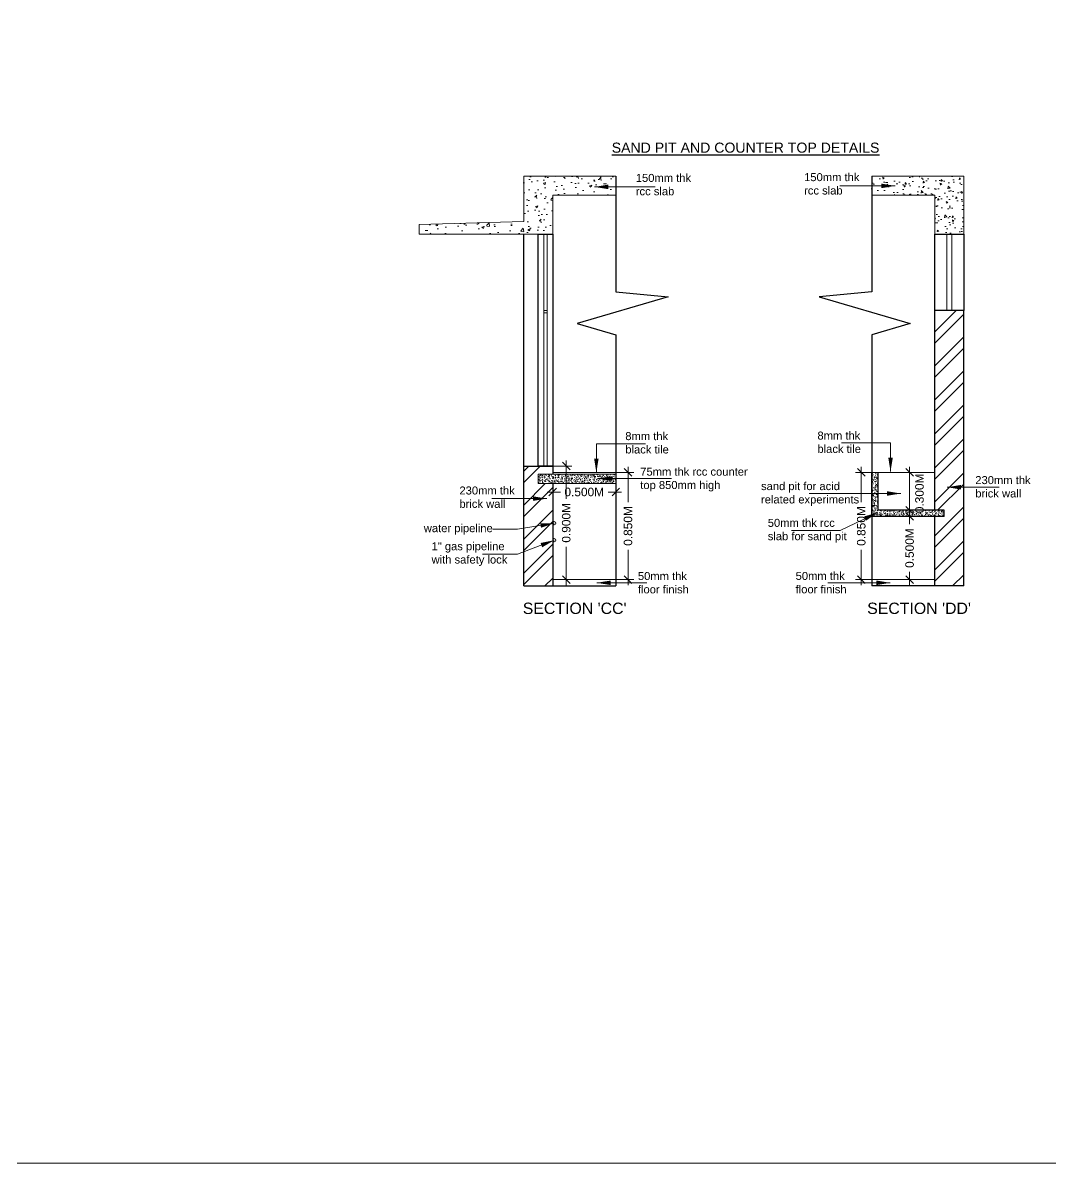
# Model space of a CAD drawing. Header units: metres. Extents: x 1608201 to 1961866, y 406505 to 647036.
# Drawn here: x 1699316 to 1707465, y 455711 to 464756 of the extents above; entities that cross this region are included whole.
import ezdxf

# ---------------------------------------------------------------- set-up
doc = ezdxf.new("R2010")
doc.units = ezdxf.units.M
doc.header["$LTSCALE"] = 1000
doc.header["$PDMODE"] = 35
doc.layers.get('Defpoints').update_dxf_attribs({"lineweight": 18})
for name, color, linetype, lineweight in [('arrow', 63, 'Continuous', 13), ('dimension', 6, 'Continuous', 13), ('flooring', 1, 'Continuous', 15), ('gas pipeline', 25, 'Continuous', 13), ('Hatch', 8, 'Continuous', 13), ('HATCH-2', 10, 'Continuous', 13), ('SLAB', 5, 'Continuous', 20), ('Tiles', 40, 'Continuous', 15), ('Ventilator', 6, 'Continuous', 18), ('Wall', 7, 'Continuous', 30), ('wall l', 7, 'Continuous', 20), ('water pipeline', 95, 'Continuous', 13), ('Window', 150, 'Continuous', 15)]:
    doc.layers.add(name, color=color, linetype=linetype, lineweight=lineweight)
doc.layers.add('sand', color=252, linetype='Continuous')
doc.layers.add('text', color=7, linetype='Continuous')
doc.styles.add('dim-stylus bt', font='arial.ttf')
doc.styles.add('L120', font='simplex.shx', dxfattribs={"height": 1})
doc.dimstyles.new('1      100 (big)', dxfattribs={"dimscale": 75, "dimtxt": 5, "dimasz": 3.5, "dimexe": 1.5, "dimexo": 2, "dimgap": 1, "dimtad": 0, "dimdec": 3, "dimlfac": 0.001, "dimzin": 0, "dimdsep": 46, "dimtxsty": 'dim-stylus bt', "dimblk": 'OBLIQUE', "dimcen": 0, "dimdle": 0.6, "dimclrd": 256, "dimclre": 7, "dimclrt": 256, "dimadec": 0, "dimazin": 0, "dimtfac": 0.7, "dimtdec": 3, "dimtofl": 0, "dimtmove": 1, "dimatfit": 3, "dimldrblk": 'OPEN90', "dimfxl": 0, "dimtolj": 1, "dimtzin": 0, "dimlwd": 15, "dimlwe": 15, "dimarcsym": 0})
doc.dimstyles.new('Tabrej', dxfattribs={"dimtxt": 0.32, "dimasz": 0.2, "dimexe": 0, "dimexo": 0.15, "dimgap": 0.09, "dimtad": 0, "dimdec": 3, "dimzin": 0, "dimdsep": 46, "dimtxsty": 'dim-stylus bt', "dimblk": 'ARCHTICK', "dimcen": 0, "dimdle": 0.05, "dimclrd": 256, "dimclre": 256, "dimclrt": 7, "dimadec": 0, "dimazin": 0, "dimtfac": 1, "dimtdec": 3, "dimtofl": 0, "dimtmove": 0, "dimatfit": 1, "dimfxl": 0, "dimtolj": 1, "dimtzin": 0, "dimlwd": -1, "dimlwe": -1, "dimarcsym": 0})
pattern_1 = [(45, (-139130.95, 4073.36), (-134.703842, 134.703842), []), (45, (-139041.14, 4073.36), (-134.703842, 134.703842), [])]

# ---------------------------------------------------------------- blocks, each defined once
blk = doc.blocks.new('_ArchTick')
at = {"color": 0, "const_width": 0.15}
blk.add_lwpolyline([(-0.5, -0.5), (0.5, 0.5)], dxfattribs=at)
blk = doc.blocks.new('_Oblique')
at = {"color": 0, "linetype": 'ByBlock', "lineweight": -2}
blk.add_line((-0.5, -0.5), (0.5, 0.5), dxfattribs=at)
blk = doc.blocks.new('*D520')
at = {"layer": 'Defpoints', "color": 0, "ltscale": 50, "transparency": 16777216}
for p in [(1704019.4, 461189.7), (1704019.4, 460339.7), (1704116.5, 460339.7)]:
    blk.add_point(p, dxfattribs=at)
at = {"layer": 'dimension', "color": 7, "lineweight": 15, "ltscale": 50, "transparency": 16777216}
for p, q in [((1704019.4, 461189.7), (1704161.5, 461189.7)), ((1704019.4, 460339.7), (1704161.5, 460339.7))]:
    blk.add_line(p, q, dxfattribs=at)
at = {"layer": 'dimension', "lineweight": 15, "ltscale": 50, "transparency": 16777216}
for p, q in [((1704116.5, 461234.7), (1704116.5, 460953.9)), ((1704116.5, 460294.7), (1704116.5, 460575.4))]:
    blk.add_line(p, q, dxfattribs=at)
at = {"layer": 'dimension', "lineweight": 15, "ltscale": 50, "transparency": 16777216, "xscale": 60, "yscale": 60, "zscale": 60}
for p, rotation in [((1704116.5, 461189.7), 90), ((1704116.5, 460339.7), 270)]:
    blk.add_blockref('_Oblique', p, dxfattribs=dict(at, rotation=rotation))
at = {"layer": 'dimension', "ltscale": 50, "transparency": 16777216, "insert": (1704116.5, 460764.7), "char_height": 67.5, "attachment_point": 5, "rotation": 90, "style": 'dim-stylus bt'}
blk.add_mtext('\\A1;0.850M', dxfattribs=at)
blk = doc.blocks.new('_Open90')
at = {"color": 0, "linetype": 'ByBlock', "lineweight": -2}
for p, q in [((0, 0), (-1, 0)), ((-0.5, 0.5), (0, 0)), ((0, 0), (-0.5, -0.5))]:
    blk.add_line(p, q, dxfattribs=at)
blk = doc.blocks.new('*D521')
at = {"layer": 'Defpoints', "color": 0, "ltscale": 50, "transparency": 16777216}
for p in [(1703519.4, 461100.7), (1704019.4, 461100.7), (1704019.4, 461034.3)]:
    blk.add_point(p, dxfattribs=at)
at = {"layer": 'dimension', "color": 7, "lineweight": 15, "ltscale": 50, "transparency": 16777216}
for p, q in [((1703519.4, 461100.7), (1703519.4, 460989.3)), ((1704019.4, 461100.7), (1704019.4, 460989.3))]:
    blk.add_line(p, q, dxfattribs=at)
at = {"layer": 'dimension', "lineweight": 15, "ltscale": 50, "transparency": 16777216}
for p, q in [((1703474.4, 461034.3), (1703580.1, 461034.3)), ((1704064.4, 461034.3), (1703958.6, 461034.3))]:
    blk.add_line(p, q, dxfattribs=at)
at = {"layer": 'dimension', "lineweight": 15, "ltscale": 50, "transparency": 16777216, "xscale": 60, "yscale": 60, "zscale": 60, "rotation": 180}
blk.add_blockref('_Oblique', (1703519.4, 461034.3), dxfattribs=at)
at = {"layer": 'dimension', "lineweight": 15, "ltscale": 50, "transparency": 16777216, "xscale": 60, "yscale": 60, "zscale": 60}
blk.add_blockref('_Oblique', (1704019.4, 461034.3), dxfattribs=at)
at = {"layer": 'dimension', "ltscale": 50, "transparency": 16777216, "insert": (1703769.4, 461034.3), "char_height": 67.5, "attachment_point": 5, "style": 'dim-stylus bt'}
blk.add_mtext('\\A1;0.500M', dxfattribs=at)
blk = doc.blocks.new('*D522')
at = {"layer": 'Defpoints', "color": 0, "ltscale": 50, "transparency": 16777216}
for p in [(1703519.4, 461239.7), (1703519.4, 460339.7), (1703626.5, 460339.7)]:
    blk.add_point(p, dxfattribs=at)
at = {"layer": 'dimension', "lineweight": 15, "ltscale": 50, "transparency": 16777216}
for p, q in [((1703626.5, 461284.7), (1703626.5, 460978.9)), ((1703626.5, 460294.7), (1703626.5, 460600.4))]:
    blk.add_line(p, q, dxfattribs=at)
at = {"layer": 'dimension', "color": 7, "lineweight": 15, "ltscale": 50, "transparency": 16777216}
for p, q in [((1703519.4, 461239.7), (1703671.5, 461239.7)), ((1703519.4, 460339.7), (1703671.5, 460339.7))]:
    blk.add_line(p, q, dxfattribs=at)
at = {"layer": 'dimension', "lineweight": 15, "ltscale": 50, "transparency": 16777216, "xscale": 60, "yscale": 60, "zscale": 60}
for p, rotation in [((1703626.5, 461239.7), 90), ((1703626.5, 460339.7), 270)]:
    blk.add_blockref('_Oblique', p, dxfattribs=dict(at, rotation=rotation))
at = {"layer": 'dimension', "ltscale": 50, "transparency": 16777216, "insert": (1703626.5, 460789.7), "char_height": 67.5, "attachment_point": 5, "rotation": 90, "style": 'dim-stylus bt'}
blk.add_mtext('\\A1;0.900M', dxfattribs=at)
blk = doc.blocks.new('*D523')
at = {"layer": 'Defpoints', "color": 0, "ltscale": 50, "transparency": 16777216}
for p in [(1705966.6, 461189.7), (1706049.3, 461189.7), (1706049.3, 460339.7)]:
    blk.add_point(p, dxfattribs=at)
at = {"layer": 'dimension', "color": 7, "lineweight": 15, "ltscale": 50, "transparency": 16777216}
for p, q in [((1706049.3, 461189.7), (1705921.6, 461189.7)), ((1706049.3, 460339.7), (1705921.6, 460339.7))]:
    blk.add_line(p, q, dxfattribs=at)
at = {"layer": 'dimension', "lineweight": 15, "ltscale": 50, "transparency": 16777216}
for p, q in [((1705966.6, 461234.7), (1705966.6, 460953.9)), ((1705966.6, 460294.7), (1705966.6, 460575.4))]:
    blk.add_line(p, q, dxfattribs=at)
at = {"layer": 'dimension', "lineweight": 15, "ltscale": 50, "transparency": 16777216, "xscale": 60, "yscale": 60, "zscale": 60}
for p, rotation in [((1705966.6, 461189.7), 90), ((1705966.6, 460339.7), 270)]:
    blk.add_blockref('_Oblique', p, dxfattribs=dict(at, rotation=rotation))
at = {"layer": 'dimension', "ltscale": 50, "transparency": 16777216, "insert": (1705966.6, 460764.7), "char_height": 67.5, "attachment_point": 5, "rotation": 90, "style": 'dim-stylus bt'}
blk.add_mtext('\\A1;0.850M', dxfattribs=at)
blk = doc.blocks.new('*D524')
at = {"layer": 'Defpoints', "color": 0, "ltscale": 50, "transparency": 16777216}
for p in [(1706409.6, 460839.7), (1706350, 460339.7), (1706409.6, 460339.7)]:
    blk.add_point(p, dxfattribs=at)
at = {"layer": 'dimension', "color": 7, "lineweight": 15, "ltscale": 50, "transparency": 16777216}
for p, q in [((1706409.6, 460839.7), (1706305, 460839.7)), ((1706409.6, 460339.7), (1706305, 460339.7))]:
    blk.add_line(p, q, dxfattribs=at)
at = {"layer": 'dimension', "lineweight": 15, "ltscale": 50, "transparency": 16777216}
for p, q in [((1706350, 460884.7), (1706350, 460778.9)), ((1706350, 460294.7), (1706350, 460400.4))]:
    blk.add_line(p, q, dxfattribs=at)
at = {"layer": 'dimension', "lineweight": 15, "ltscale": 50, "transparency": 16777216, "xscale": 60, "yscale": 60, "zscale": 60}
for p, rotation in [((1706350, 460839.7), 90), ((1706350, 460339.7), 270)]:
    blk.add_blockref('_Oblique', p, dxfattribs=dict(at, rotation=rotation))
at = {"layer": 'dimension', "ltscale": 50, "transparency": 16777216, "insert": (1706350, 460589.7), "char_height": 67.5, "attachment_point": 5, "rotation": 90, "style": 'dim-stylus bt'}
blk.add_mtext('\\A1;0.500M', dxfattribs=at)
blk = doc.blocks.new('*D532')
at = {"layer": 'Defpoints', "color": 0, "ltscale": 50, "transparency": 16777216}
for p in [(1706350, 461189.7), (1706378, 461189.7), (1706378, 460889.7)]:
    blk.add_point(p, dxfattribs=at)
at = {"layer": 'dimension', "color": 7, "lineweight": 15, "ltscale": 50, "transparency": 16777216}
for p, q in [((1706378, 461189.7), (1706305, 461189.7)), ((1706378, 460889.7), (1706305, 460889.7))]:
    blk.add_line(p, q, dxfattribs=at)
at = {"layer": 'dimension', "lineweight": 15, "ltscale": 50, "transparency": 16777216}
blk.add_line((1706350, 460844.7), (1706350, 461234.7), dxfattribs=at)
at = {"layer": 'dimension', "lineweight": 15, "ltscale": 50, "transparency": 16777216, "xscale": 60, "yscale": 60, "zscale": 60}
for p, rotation in [((1706350, 461189.7), 90), ((1706350, 460889.7), 270)]:
    blk.add_blockref('_Oblique', p, dxfattribs=dict(at, rotation=rotation))
at = {"layer": 'dimension', "ltscale": 50, "transparency": 16777216, "insert": (1706428.4, 461023.6), "char_height": 67.5, "attachment_point": 5, "rotation": 90, "style": 'dim-stylus bt'}
blk.add_mtext('\\A1;0.300M', dxfattribs=at)

msp = doc.modelspace()

# ---------------------------------------------------------------- hatches: boundary and pattern name
at = {"layer": 'Hatch', "ltscale": 50}
h = msp.add_hatch(dxfattribs=at)
h.set_pattern_fill('AR-CONC', color=256, style=0)
h.set_pattern_definition([(50, (-139130.95, 4073.36), (182.184669, -15.939086), [19.05, -209.55]), (355, (-139130.95, 4073.36), (-35.242826, 191.056643), [15.24, -167.64]), (100.451, (-139115.77, 4072.03), (146.942502, 175.116688), [16.19, -178.09]), (46.1842, (-139130.95, 4124.16), (271.07904, -42.042328), [28.575, -314.325]), (96.6356, (-139108.36, 4120.65), (237.404234, 247.425556), [24.285, -267.135]), (351.184, (-139130.95, 4124.16), (237.404606, 247.425118), [22.86, -251.46]), (21, (-139105.55, 4111.46), (151.61488, -102.265519), [19.05, -209.55]), (326, (-139105.55, 4111.46), (61.802028, 184.187966), [15.24, -167.64]), (71.4514, (-139092.91, 4102.93), (213.41649, 81.922858), [16.19, -178.09]), (37.5, (-139130.95, 4073.356), (3.0886033, 84.5550389), [0, -165.608, 0, -170.18, 0, -168.275]), (7.5, (-139130.95, 4073.36), (66.8196625, 100.180575), [0, -97.028, 0, -161.798, 0, -64.135]), (327.5, (-139187.59, 4073.356), (135.5905952, -5.728744), [0, -63.5, 0, -198.12, 0, -262.89]), (317.5, (-139212.99, 4073.36), (148.1291814, 25.426491), [0, -82.55, 0, -131.572, 0, -186.69])])
h.paths.add_polyline_path([(1703519.3674, 463389.6825), (1704019.3674, 463389.6825), (1704019.3674, 463539.6825), (1703289.3674, 463539.6825), (1703289.3674, 463179.6825), (1702459.3674, 463154.6825), (1702459.3674, 463079.6825), (1703519.3674, 463079.6825)])
at = {"layer": 'Hatch', "ltscale": 0.05}
h = msp.add_hatch(dxfattribs=at)
h.set_pattern_fill('AR-CONC', color=256, scale=20, style=0)
h.set_pattern_definition([(130, (6072537.34, 2192663.09), (-143.4520337, -12.5504268), [14.9999997, -164.999997]), (185, (6072537.34, 2192663.09), (27.750266, 150.438424), [11.9999998, -131.9999974]), (79.5486, (6072525.38, 2192662.04), (-115.701874, 137.8879057), [12.7480378, -140.2284197]), (133.8158, (6072537.34, 2192703.09), (-213.4482056, -33.103802), [22.5, -247.499995]), (83.3644, (6072519.55, 2192700.33), (-186.9325375, 194.82357), [19.122057, -210.342596]), (188.8158, (6072537.34, 2192703.09), (-186.932385, 194.823716), [18, -197.999996]), (159, (6072517.34, 2192693.09), (-119.381408, -80.5237766), [14.9999997, -164.999997]), (214, (6072517.34, 2192693.09), (-48.6630654, 145.030006), [11.9999998, -131.9999974]), (108.5486, (6072507.39, 2192686.38), (-168.0445225, 64.506098), [12.7480378, -140.2284197]), (142.5, (6072537.336, 2192663.086), (-2.431971, 66.5787695), [0, -130.3999975, 0, -133.9999974, 0, -132.4999974]), (172.5, (6072537.336, 2192663.086), (-52.6139065, 78.8823408), [0, -76.3999985, 0, -127.3999975, 0, -50.499999]), (212.5, (6072581.936, 2192663.086), (-106.76448516, -4.51097426), [0, -49.999999, 0, -155.999997, 0, -206.999996]), (222.5, (6072601.94, 2192663.09), (-116.6372316, 20.020996), [0, -64.9999987, 0, -103.599998, 0, -146.9999971])])
h.paths.add_polyline_path([(1706549.2515, 463389.6825), (1706049.2515, 463389.6825), (1706049.2515, 463539.6825), (1706779.2515, 463539.6825), (1706779.2515, 463079.6825), (1706549.2515, 463079.6825)])
h = msp.add_hatch(dxfattribs=at)
h.set_pattern_fill('AR-CONC', color=256, scale=5, style=0)
h.set_pattern_definition([(50, (-1911468.82, 1723508.054), (35.86300843, -3.13760669), [3.74999993, -41.2499992]), (355, (-1911468.82, 1723508.054), (-6.93756655, 37.60960595), [2.99999994, -32.99999936]), (100.4514, (-1911465.83, 1723507.792), (28.92546852, 34.47197643), [3.18700944, -35.05710492]), (46.1842, (-1911468.82, 1723518.054), (53.3620514, -8.27595056), [5.6249999, -61.8749988]), (96.6356, (-1911464.37, 1723517.364), (46.7331344, 48.7058926), [4.7805143, -52.585649]), (351.1842, (-1911468.82, 1723518.054), (46.73309635, 48.7059291), [4.4999999, -49.49999904]), (21, (-1911463.82, 1723515.554), (29.84535203, -20.13094414), [3.74999993, -41.2499992]), (326, (-1911463.82, 1723515.554), (12.16576636, 36.25750155), [2.99999994, -32.99999936]), (71.4514, (-1911461.332, 1723513.876), (42.0111306, 16.12652452), [3.18700944, -35.05710492]), (37.5, (-1911468.819, 1723508.054), (0.607992754, 16.64469237), [0, -32.59999937, 0, -33.49999935, 0, -33.12499936]), (7.5, (-1911468.819, 1723508.054), (13.15347662, 19.72058521), [0, -19.09999963, 0, -31.84999938, 0, -12.62499975]), (327.5, (-1911479.969, 1723508.054), (26.69112129, -1.127743565), [0, -12.49999976, 0, -38.99999924, 0, -51.749999]), (317.5, (-1911484.97, 1723508.054), (29.1593079, 5.00524902), [0, -16.24999968, 0, -25.8999995, 0, -36.74999929])])
h.paths.add_polyline_path([(1703404.3674, 461175.6825), (1703404.3674, 461100.6825), (1704019.3674, 461100.6825), (1704019.3674, 461175.6825)])
h = msp.add_hatch(dxfattribs=at)
h.set_pattern_fill('AR-CONC', color=256, scale=5, style=0)
h.set_pattern_definition([(50, (-1911450.006, 1723616.658), (35.86300843, -3.13760669), [3.74999993, -41.2499992]), (355, (-1911450.006, 1723616.66), (-6.93756655, 37.60960595), [2.99999994, -32.99999936]), (100.4514, (-1911447.017, 1723616.397), (28.92546852, 34.47197643), [3.18700944, -35.05710492]), (46.1842, (-1911450.006, 1723626.66), (53.3620514, -8.27595056), [5.6249999, -61.8749988]), (96.6356, (-1911445.56, 1723625.97), (46.7331344, 48.7058926), [4.7805143, -52.585649]), (351.1842, (-1911450.006, 1723626.66), (46.73309635, 48.7059291), [4.4999999, -49.49999904]), (21, (-1911445.006, 1723624.158), (29.84535203, -20.13094414), [3.74999993, -41.2499992]), (326, (-1911445.006, 1723624.16), (12.16576636, 36.25750155), [2.99999994, -32.99999936]), (71.4514, (-1911442.52, 1723622.48), (42.0111306, 16.12652452), [3.18700944, -35.05710492]), (37.5, (-1911450.006, 1723616.658), (0.607992754, 16.64469237), [0, -32.59999937, 0, -33.49999935, 0, -33.12499936]), (7.5, (-1911450.006, 1723616.658), (13.15347662, 19.72058521), [0, -19.09999963, 0, -31.84999938, 0, -12.62499975]), (327.5, (-1911461.156, 1723616.658), (26.69112129, -1.127743565), [0, -12.49999976, 0, -38.99999924, 0, -51.749999]), (317.5, (-1911466.156, 1723616.658), (29.1593079, 5.00524902), [0, -16.24999968, 0, -25.8999995, 0, -36.74999929])])
h.paths.add_polyline_path([(1706624.2515, 460839.6826), (1706624.2515, 460889.6826), (1706099.2515, 460889.6826), (1706099.2515, 461189.6825), (1706049.2515, 461189.6825), (1706049.2515, 460839.6826)])
at = {"layer": 'HATCH-2', "ltscale": 0.05}
h = msp.add_hatch(dxfattribs=at)
h.set_pattern_fill('ANSI32', color=256, scale=20, style=0)
h.set_pattern_definition(pattern_1)
h.paths.add_polyline_path([(1706779.2515, 462474.6825), (1706549.2515, 462474.6825), (1706549.2515, 460889.6826), (1706624.2515, 460889.6826), (1706624.2515, 460839.6826), (1706549.2515, 460839.6826), (1706549.2515, 460289.6826), (1706779.2515, 460289.6826)])
h = msp.add_hatch(dxfattribs=at)
h.set_pattern_fill('ANSI32', color=256, scale=20, style=0)
h.set_pattern_definition(pattern_1)
h.paths.add_polyline_path([(1703519.3674, 461100.6825), (1703404.3674, 461100.6825), (1703404.3674, 461175.6825), (1703519.3674, 461175.6825), (1703519.3674, 461239.6825), (1703289.3674, 461239.6825), (1703289.3674, 460289.6826), (1703519.3674, 460289.6826)])

# ---------------------------------------------------------------- linework, layer by layer
at = {"layer": 'Defpoints', "ltscale": 50}
msp.add_lwpolyline([(1666972.2745, 474532.2589), (1714851.7028, 474532.2589), (1714851.7028, 455711.1902), (1666972.2745, 455711.1902)], close=True, dxfattribs=at)
at = {"layer": 'flooring'}
for p, q in [((1703519.3674, 460339.6826), (1704019.3674, 460339.6826)), ((1706549.2515, 460339.6826), (1706049.2515, 460339.6826))]:
    msp.add_line(p, q, dxfattribs=at)
at = {"layer": 'gas pipeline'}
msp.add_circle((1703531.8674, 460652.1826), 12.5, dxfattribs=at)
at = {"layer": 'sand'}
for p, q in [((1706049.2515, 460839.6826), (1706049.2515, 461189.6825)), ((1706099.2515, 460889.6826), (1706099.2515, 461189.6825)), ((1706624.2515, 460839.6826), (1706049.2515, 460839.6826)), ((1706624.2515, 460889.6826), (1706099.2515, 460889.6826)), ((1706624.2515, 460839.6826), (1706624.2515, 460889.6826))]:
    msp.add_line(p, q, dxfattribs=at)
at = {"layer": 'SLAB'}
for p, q in [((1703404.3674, 461100.6825), (1703404.3674, 461175.6825)), ((1703404.3674, 461175.6825), (1704019.3674, 461175.6825)), ((1703404.3674, 461100.6825), (1704019.3674, 461100.6825))]:
    msp.add_line(p, q, dxfattribs=at)
at = {"layer": 'SLAB', "ltscale": 0.05}
for points in [[(1704019.3674, 463389.6825), (1703519.3674, 463389.6825), (1703519.3674, 463079.6825), (1702459.3674, 463079.6825), (1702459.3674, 463154.6825), (1703289.3674, 463179.6825), (1703289.3674, 463539.6825), (1703289.3674, 463539.6825), (1704019.3674, 463539.6825)], [(1706049.2515, 463389.6825), (1706549.2515, 463389.6825), (1706549.2515, 463079.6825), (1706779.2515, 463079.6825), (1706779.2515, 463539.6825), (1706779.2515, 463539.6825), (1706049.2515, 463539.6825)]]:
    msp.add_lwpolyline(points, dxfattribs=at)
at = {"layer": 'Tiles'}
for p, q in [((1703519.3674, 461189.6825), (1704019.3674, 461189.6825)), ((1706549.2515, 461189.6825), (1706049.2515, 461189.6825))]:
    msp.add_line(p, q, dxfattribs=at)
at = {"layer": 'Ventilator', "ltscale": 0.05}
for p, q in [((1706644.2515, 463079.6825), (1706644.2515, 462474.6825)), ((1706684.2515, 463079.6825), (1706684.2515, 462474.6825))]:
    msp.add_line(p, q, dxfattribs=at)
at = {"layer": 'Wall', "ltscale": 50}
for p, q in [((1703289.3674, 461239.6825), (1703289.3674, 463079.6825)), ((1706549.2515, 460889.6826), (1706549.2515, 462474.6825)), ((1706779.2515, 460289.6826), (1706779.2515, 462474.6825)), ((1703289.3674, 460289.6826), (1703289.3674, 461239.6825)), ((1703289.3674, 461239.6825), (1703519.3674, 461239.6825)), ((1703519.3674, 461239.6825), (1703519.3674, 461175.6825)), ((1703519.3674, 461100.6825), (1703519.3674, 460289.6826)), ((1706549.2515, 460289.6826), (1706549.2515, 460839.6826)), ((1703289.3674, 460289.6826), (1704019.3674, 460289.6826)), ((1706779.2515, 460289.6826), (1706049.2515, 460289.6826))]:
    msp.add_line(p, q, dxfattribs=at)
for points in [[(1704019.3674, 463539.6825), (1704019.3674, 462623.0953), (1704435.3321, 462582.2873), (1703714.0411, 462369.62), (1704019.3674, 462279.8267), (1704019.3674, 460289.6826)], [(1706049.2515, 463539.6825), (1706049.2515, 462623.0953), (1705633.2869, 462582.2873), (1706354.5778, 462369.62), (1706049.2515, 462279.8267), (1706049.2515, 460289.6826)]]:
    msp.add_lwpolyline(points, dxfattribs=at)
for points in [[(1703404.3674, 463079.6825), (1703519.3674, 463079.6825), (1703519.3674, 461239.6825), (1703404.3674, 461239.6825)], [(1706549.2515, 463079.6825), (1706779.2515, 463079.6825), (1706779.2515, 462474.6825), (1706549.2515, 462474.6825)]]:
    msp.add_lwpolyline(points, close=True, dxfattribs=at)
at = {"layer": 'wall l'}
msp.add_line((1703289.3674, 463079.6825), (1703519.3674, 463079.6825), dxfattribs=at)
at = {"layer": 'water pipeline'}
msp.add_circle((1703531.8674, 460787.1826), 12.5, dxfattribs=at)
at = {"layer": 'Window', "ltscale": 50}
for p, q in [((1703449.8674, 461239.6825), (1703449.8674, 463079.6825)), ((1703473.8674, 461239.6825), (1703473.8674, 463079.6825)), ((1703449.8674, 462474.6825), (1703473.8674, 462474.6825)), ((1703449.8674, 462454.6825), (1703473.8674, 462454.6825))]:
    msp.add_line(p, q, dxfattribs=at)

# ---------------------------------------------------------------- texts
at = {"layer": 'text', "attachment_point": 1, "style": 'dim-stylus bt'}
for s, insert, char_height, width in [('{\\LSAND PIT AND COUNTER TOP DETAILS}', (1703987.0454, 463805.4416), 80, 2140.168579), ('150mm thk rcc slab', (1704178.1451, 463557.1607), 63.473758, 461.498621), ('150mm thk rcc slab', (1705513.1361, 463563.1528), 63.473758, 461.498621), ('8mm thk black tile ', (1704094.945, 461509.2537), 63.473758, 461.498621), ('8mm thk\\Pblack tile ', (1705618.8844, 461513.6882), 63.473758, 396.812826), ('75mm thk rcc counter top 850mm high', (1704213.4752, 461227.4753), 63.473758, 884.575996), ('sand pit for acid related experiments', (1705171.3044, 461112.8795), 63.473758, 792.654077), ('230mm thk brick wall', (1706870.9396, 461160.5056), 63.473758, 461.498621), ('230mm thk brick wall', (1702779.3095, 461078.1088), 63.473758, 461.498621), ('50mm thk rcc \\Pslab for sand pit', (1705224.9393, 460821.4353), 63.473758, 656.771904), ('water pipeline', (1702496.6293, 460779.3097), 63.473758, 615.917718), ('1" gas pipeline with safety lock', (1702558.3408, 460636.1356), 63.473758, 615.917718), ('50mm thk floor finish', (1704194.8228, 460399.6037), 63.473758, 461.498621), ('50mm thk\\Pfloor finish', (1705445.8666, 460400.5402), 63.473758, 452.423598)]:
    msp.add_mtext(s, dxfattribs=dict(at, insert=insert, char_height=char_height, width=width))
at = {"layer": 'text', "char_height": 90, "width": 819.591459, "attachment_point": 1, "rotation": 0.00000001, "style": 'L120'}
for s, insert in [("{\\fArial|b0|i0|c0|p34;SECTION 'CC'}", (1703281.7521, 460156.9621)), ("{\\fArial|b0|i0|c0|p34;SECTION 'DD'}", (1706013.4374, 460156.9621))]:
    msp.add_mtext(s, dxfattribs=dict(at, insert=insert))

# ---------------------------------------------------------------- dimensions: what is measured, and where the dimension line sits
at = {"layer": 'dimension', "ltscale": 50}
for base, p1, p2, picture, middle in [((1703626.52, 460339.6826), (1703519.3674, 461239.6825), (1703519.3674, 460339.6826), '*D522', (1703626.52, 460789.6826)), ((1704116.4973, 460339.6826), (1704019.3674, 461189.6825), (1704019.3674, 460339.6826), '*D520', (1704116.4973, 460764.6826)), ((1705966.577, 461189.6825), (1706049.2515, 460339.6826), (1706049.2515, 461189.6825), '*D523', (1705966.577, 460764.6826)), ((1706350.0014, 460339.6826), (1706409.6074, 460839.6826), (1706409.6074, 460339.6826), '*D524', (1706350.0014, 460589.6826))]:
    dim = msp.add_linear_dim(base=base, p1=p1, p2=p2, angle=90, dimstyle='1      100 (big)', override={"dimtxt": 0.9, "dimasz": 0.8, "dimexe": 0.6, "dimexo": 0, "dimgap": 0.5, "dimpost": 'M\\X', "dimdle": 0.6}, dxfattribs=at)
    dim.commit()
    dim.dimension.update_dxf_attribs({"geometry": picture, "text_midpoint": middle})
dim = msp.add_linear_dim(base=(1706350.0014, 461189.6825), p1=(1706377.9842, 460889.6826), p2=(1706377.9842, 461189.6825), angle=90, dimstyle='1      100 (big)', override={"dimtxt": 0.9, "dimasz": 0.8, "dimexe": 0.6, "dimexo": 0, "dimgap": 0.5, "dimpost": 'M\\X', "dimdle": 0.6}, dxfattribs=at)
dim.commit()
dim.dimension.update_dxf_attribs({"geometry": '*D532', "text_midpoint": (1706428.4134, 461023.6142), "dimtype": 160})
dim = msp.add_linear_dim(base=(1704019.3674, 461034.3422), p1=(1703519.3674, 461100.6825), p2=(1704019.3674, 461100.6825), dimstyle='1      100 (big)', override={"dimtxt": 0.9, "dimasz": 0.8, "dimexe": 0.6, "dimexo": 0, "dimgap": 0.5, "dimpost": 'M\\X', "dimdle": 0.6}, dxfattribs=at)
dim.commit()
dim.dimension.update_dxf_attribs({"geometry": '*D521', "text_midpoint": (1703769.3674, 461034.3422)})

# ---------------------------------------------------------------- leaders
at = {"layer": 'arrow', "ltscale": 0.05}
for points in [[(1703850.3067, 463454.2123), (1704331.3192, 463454.2123)], [(1706235.0038, 463462.335), (1705795.5626, 463462.335)], [(1703865.3292, 461189.6825), (1703865.3292, 461417.1672), (1704255.5176, 461417.1672)], [(1706198.5763, 461197.0791), (1706198.5763, 461424.5637), (1705808.3879, 461424.5637)], [(1703879.8875, 461140.3209), (1704460.8736, 461140.3209)], [(1706648.104, 461072.3952), (1707060.735, 461072.3952)], [(1703471.5139, 460982.034), (1703036.1748, 460982.034)], [(1706280.2151, 461022.3952), (1705553.3481, 461022.3952)], [(1706097.0842, 460871.5231), (1705798.9806, 460729.9085), (1705412.1782, 460729.9085)], [(1703531.8674, 460786.4819), (1703240.0063, 460738.8531), (1703043.7935, 460738.8531)], [(1703531.8674, 460652.1826), (1703240.0063, 460540.3392), (1702961.2782, 460540.3392)], [(1703869.5245, 460314.2329), (1704265.2044, 460314.2329)], [(1706196.8243, 460314.2329), (1705701.697, 460314.2329)]]:
    msp.add_leader(points, dimstyle='Tabrej', override={"dimasz": 110}, dxfattribs=at)

doc.saveas('drawing.dxf')
